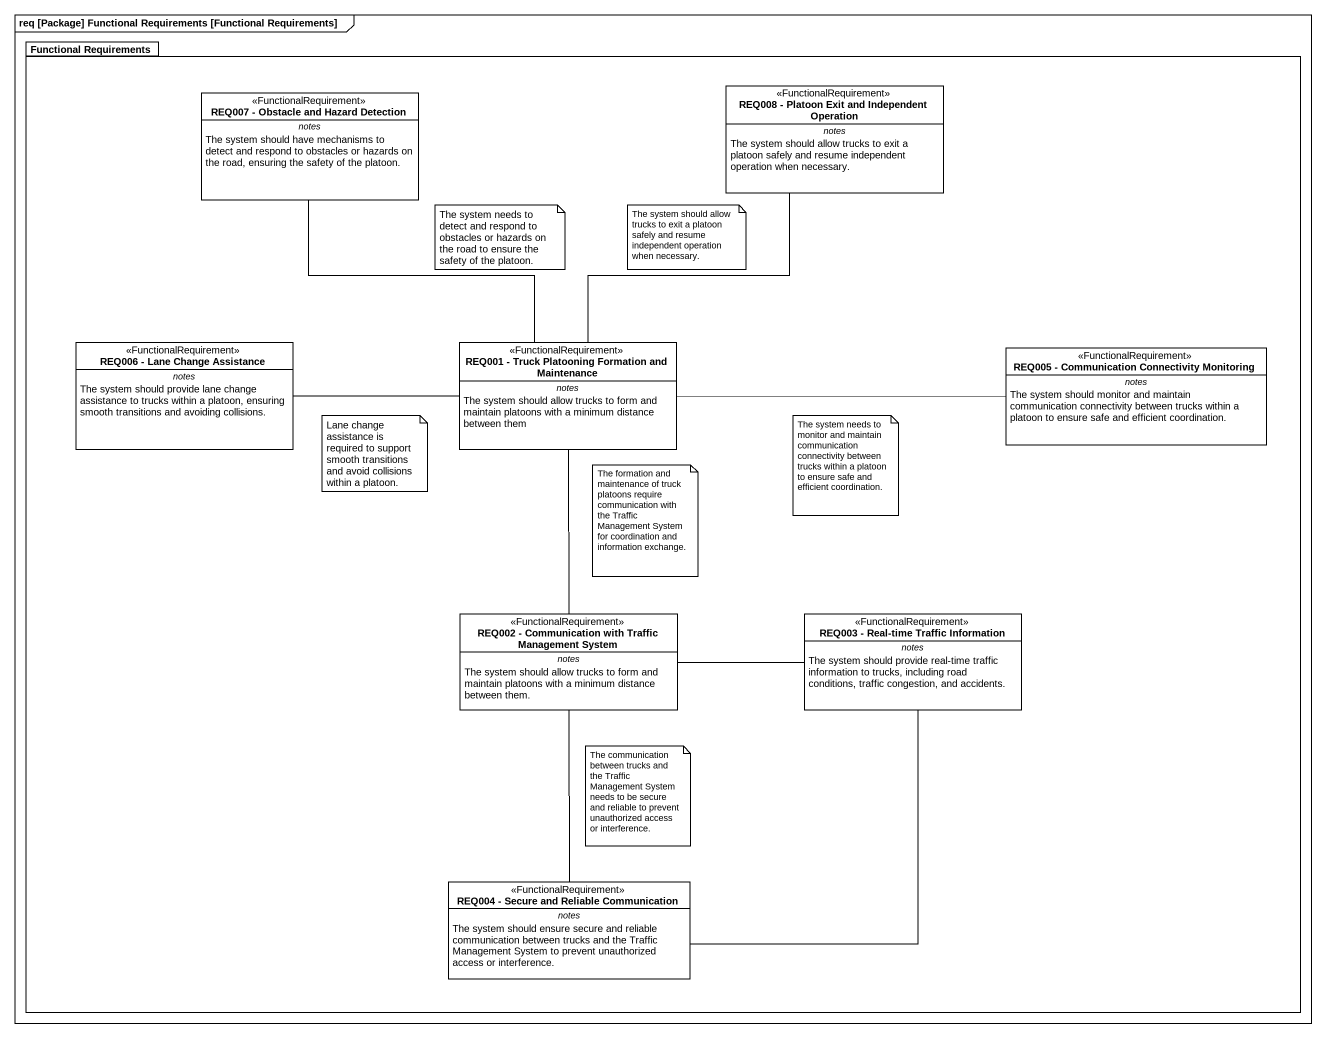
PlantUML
@startuml
mainframe req [Package] Functional Requirements [Functional Requirements]
hide circle
hide empty members
package "Functional Requirements" as Functional_Requirements {
  class "REQ007 - Obstacle and Hazard Detection" as REQ007_Obstacle_and_Hazard <<FunctionalRequirement>> {
    -- notes --
    The system should have mechanisms to detect and respond to obstacles or hazards on the road, ensuring the safety of the platoon.
  }
  class "REQ008 - Platoon Exit and Independent Operation" as REQ008_Platoon_Exit_and <<FunctionalRequirement>> {
    -- notes --
    The system should allow trucks to exit a platoon safely and resume independent operation when necessary.
  }
  class "REQ006 - Lane Change Assistance" as REQ006_Lane_Change <<FunctionalRequirement>> {
    -- notes --
    The system should provide lane change assistance to trucks within a platoon, ensuring smooth transitions and avoiding collisions.
  }
  class "REQ001 - Truck Platooning Formation and Maintenance" as REQ001_Truck_Platooning <<FunctionalRequirement>> {
    -- notes --
    The system should allow trucks to form and maintain platoons with a minimum distance between them
  }
  class "REQ005 - Communication Connectivity Monitoring" as REQ005_Communication <<FunctionalRequirement>> {
    -- notes --
    The system should monitor and maintain communication connectivity between trucks within a platoon to ensure safe and efficient coordination.
  }
  class "REQ002 - Communication with Traffic Management System" as REQ002_Communication_with <<FunctionalRequirement>> {
    -- notes --
    The system should allow trucks to form and maintain platoons with a minimum distance between them.
  }
  class "REQ003 - Real-time Traffic Information" as REQ003_Real_time_Traffic <<FunctionalRequirement>> {
    -- notes --
    The system should provide real-time traffic information to trucks, including road conditions, traffic congestion, and accidents.
  }
  class "REQ004 - Secure and Reliable Communication" as REQ004_Secure_and_Reliable <<FunctionalRequirement>> {
    -- notes --
    The system should ensure secure and reliable communication between trucks and the Traffic Management System to prevent unauthorized access or interference.
  }
}
REQ001_Truck_Platooning -up- REQ007_Obstacle_and_Hazard
REQ001_Truck_Platooning -up- REQ008_Platoon_Exit_and
REQ001_Truck_Platooning -left- REQ006_Lane_Change
REQ001_Truck_Platooning -right- REQ005_Communication
REQ001_Truck_Platooning -- REQ002_Communication_with
REQ002_Communication_with -right- REQ003_Real_time_Traffic
REQ002_Communication_with -- REQ004_Secure_and_Reliable
REQ004_Secure_and_Reliable -up- REQ003_Real_time_Traffic
note as N1
  The system needs to detect and respond to obstacles or hazards on the road to ensure the safety of the platoon.
end note
note as N2
  The system should allow trucks to exit a platoon safely and resume independent operation when necessary.
end note
note as N3
  Lane change assistance is required to support smooth transitions and avoid collisions within a platoon.
end note
note as N4
  The system needs to monitor and maintain communication connectivity between trucks within a platoon to ensure safe and efficient coordination.
end note
note as N5
  The formation and maintenance of truck platoons require communication with the Traffic Management System for coordination and information exchange.
end note
note as N6
  The communication between trucks and the Traffic Management System needs to be secure and reliable to prevent unauthorized access or interference.
end note
@enduml
